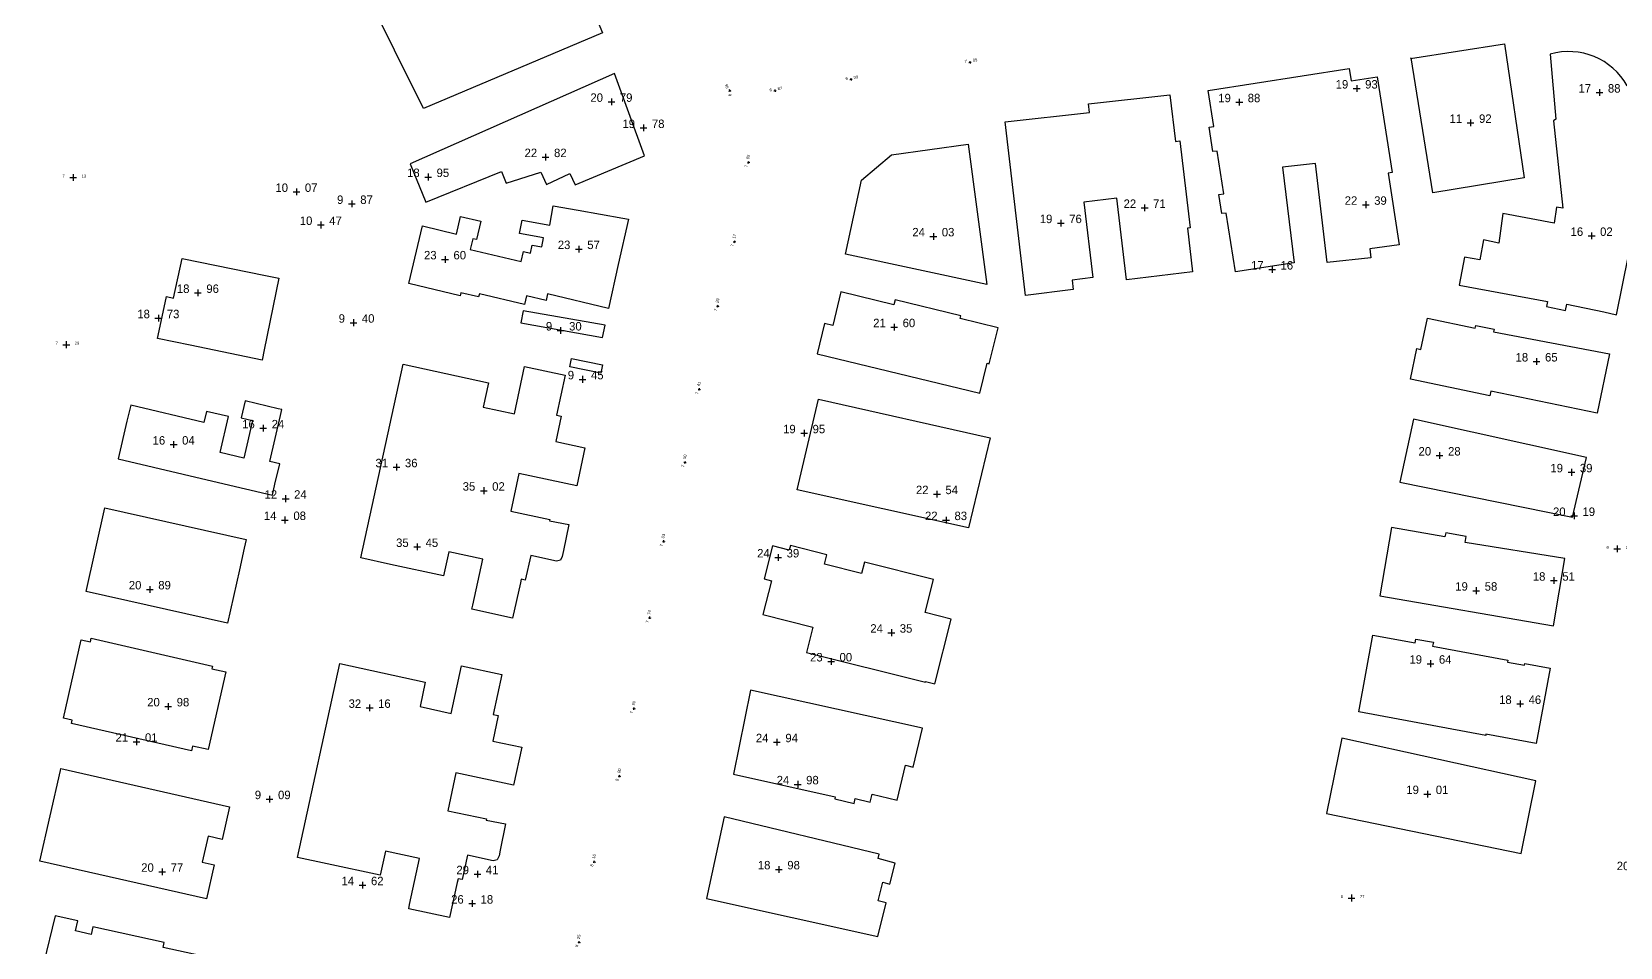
# Model space of a CAD drawing. Header units: inches. Extents: x 254505 to 255520, y 808954 to 809980.
# Drawn here: x 254515.6 to 254703.6, y 809719.3 to 809827.5 of the extents above; entities that cross this region are included whole.
import ezdxf
from ezdxf.enums import TextEntityAlignment as Align

# ---------------------------------------------------------------- set-up
doc = ezdxf.new("R2010")
doc.units = ezdxf.units.IN
doc.header["$MEASUREMENT"] = 0
for name, color, linetype in [('2201', 1, 'Continuous'), ('building levels', 6, 'Continuous'), ('orig buildings', 3, 'Continuous'), ('street levels', 5, 'Continuous')]:
    doc.layers.add(name, color=color, linetype=linetype)
doc.styles.add('hebtxt', font='hebtxt')

# ---------------------------------------------------------------- blocks, each defined once
blk = doc.blocks.new('1505')
for points in [[(-0.4, 0), (0.4, 0)], [(0, 0.4), (0, -0.4)]]:
    blk.add_lwpolyline(points)
at = {"style": 'hebtxt'}
blk.add_attdef('METER', text='', height=2, dxfattribs=at).set_placement((-1, 0), align=Align.RIGHT)
blk.add_attdef('CENTIMETER', (1, 0), '', height=2, dxfattribs=at)
blk = doc.blocks.new('1503')
for points in [[(-0.4, 0), (0.4, 0)], [(0, 0.4), (0, -0.4)]]:
    blk.add_lwpolyline(points)
at = {"style": 'hebtxt'}
blk.add_attdef('METER', text='', height=2, dxfattribs=at).set_placement((-1, 0), align=Align.RIGHT)
blk.add_attdef('CENTIMETER', (1, 0), '', height=2, dxfattribs=at)

msp = doc.modelspace()

# ---------------------------------------------------------------- linework, layer by layer
at = {"layer": '2201'}
for points in [[(254583.48, 809792.84, -4.07), (254573.78, 809794.52, -4.07), (254573.49, 809793.12, -4.07), (254583.16, 809791.37, -4.07), (254583.48, 809792.84, -4.07)], [(254582.94, 809787.16, -3.92), (254579.27, 809787.9, -3.92), (254579.47, 809788.88, -3.92), (254583.14, 809788.14, -3.92), (254582.94, 809787.16, -3.92)]]:
    msp.add_polyline3d(points, close=True, dxfattribs=at)
at = {"layer": 'orig buildings'}
for points in [[(254574.37, 809848.53), (254583.15, 809827.4), (254561.96, 809818.46), (254551.65, 809839.28)], [(254628.64, 809797.66), (254611.91, 809801.25), (254613.79, 809810.01), (254617.35, 809812.99), (254626.43, 809814.24)], [(254629.01, 809779.5), (254626.46, 809768.86), (254606.18, 809773.36), (254608.7, 809784.07)], [(254524.27, 809771.24), (254541.01, 809767.48), (254540.77, 809766.45), (254540.2, 809763.9), (254538.79, 809757.6), (254522.06, 809761.35)], [(254516.56, 809729.42), (254519.01, 809740.16), (254519.05, 809740.38), (254539.01, 809735.85), (254538.14, 809732), (254536.49, 809732.38), (254535.8, 809729.33), (254537.21, 809729.01), (254536.31, 809724.99)], [(254515.62, 809711.61), (254533.54, 809708.29), (254533.64, 809708.77), (254534.52, 809712.78), (254535.71, 809718.23), (254531.17, 809719.22), (254531.29, 809719.8), (254522.86, 809721.65), (254522.67, 809720.77), (254520.81, 809721.18), (254521.07, 809722.36), (254518.39, 809722.95)]]:
    msp.add_lwpolyline(points, close=True, dxfattribs=at)
for points, elevation in [([(254678.74, 809824.4), (254689.87, 809826.12), (254692.2, 809810.28), (254681.42, 809808.5), (254678.84, 809824.46)], 9.61), ([(254560.4, 809811.91), (254562.26, 809807.38), (254571.2, 809811.03), (254571.77, 809809.64), (254575.84, 809810.94), (254576.52, 809809.47), (254579.28, 809810.76), (254579.9, 809809.43), (254588.11, 809812.85), (254584.58, 809822.59)], 19.64), ([(254664.98, 809800.21), (254658.04, 809799.13), (254656.94, 809806.1), (254656.44, 809806.03), (254656.09, 809808.28), (254656.67, 809808.38), (254655.88, 809813.44), (254655.37, 809813.37), (254654.92, 809816.26), (254655.49, 809816.35), (254654.83, 809820.58), (254671.52, 809823.19), (254671.75, 809821.74), (254674.8, 809822.21), (254676.58, 809810.89), (254676.1, 809810.82), (254677.42, 809802.34), (254673.93, 809801.85), (254674.07, 809800.8), (254668.91, 809800.24), (254667.53, 809811.97), (254663.63, 809811.51), (254664.98, 809800.21)], 22.96), ([(254633.2, 809796.36), (254630.81, 809816.89), (254640.79, 809818.01), (254640.66, 809819.01), (254650.29, 809820.1), (254650.94, 809814.58), (254651.47, 809814.64), (254652.7, 809804.34), (254652.36, 809804.3), (254652.97, 809799.14), (254645.17, 809798.21), (254644.01, 809807.85), (254640.1, 809807.39), (254641.17, 809798.46), (254638.73, 809798.17), (254638.86, 809797.04), (254633.2, 809796.36)], 22.87), ([(254629.96, 809792.53), (254625.47, 809793.62), (254625.55, 809793.96), (254617.79, 809795.84), (254617.64, 809795.24), (254611.36, 809796.77), (254610.4, 809792.8), (254609.41, 809793.04), (254608.54, 809789.46), (254627.81, 809784.78), (254628.67, 809788.33), (254628.92, 809788.26), (254629.96, 809792.53)], 22.27), ([(254702.31, 809789.44), (254700.84, 809782.41), (254688.26, 809785.02), (254688.15, 809784.48), (254678.76, 809786.44), (254679.51, 809790.06), (254680, 809789.95), (254680.77, 809793.67), (254686.4, 809792.49), (254686.47, 809792.81), (254688.65, 809792.36), (254688.58, 809792.04), (254702.31, 809789.44)], 19.71), ([(254679.13, 809781.71), (254677.48, 809774.26), (254697.92, 809770.12), (254699.57, 809777.18)], 20.55), ([(254697.03, 809765.22), (254685.23, 809767.11), (254685.36, 809767.85), (254682.92, 809768.28), (254682.84, 809767.81), (254676.5, 809768.91), (254675.11, 809760.83), (254695.66, 809757.28), (254697.03, 809765.22)], 19.55), ([(254622.47, 809750.4), (254624.4, 809758.07), (254621.34, 809758.84), (254622.32, 809762.74), (254614.14, 809764.8), (254613.8, 809763.45), (254609.42, 809764.55), (254609.7, 809765.67), (254605.38, 809766.76), (254605.25, 809766.24), (254603.25, 809766.74), (254602.27, 809762.82), (254603.13, 809762.6), (254602.12, 809758.6), (254608.04, 809757.11), (254607.29, 809754.12), (254621.36, 809750.59), (254621.38, 809750.67), (254622.47, 809750.4)], 26.37), ([(254674.32, 809756.18), (254679.31, 809755.25), (254679.39, 809755.71), (254681.47, 809755.32), (254681.38, 809754.85), (254690.27, 809753.19), (254690.23, 809752.99), (254692.24, 809752.61), (254692.27, 809752.81), (254695.29, 809752.25), (254693.63, 809743.35), (254687.69, 809744.45), (254687.66, 809744.3), (254672.63, 809747.1), (254674.32, 809756.18)], 19.64), ([(254538.58, 809751.82), (254536.48, 809742.63), (254534.65, 809743.04), (254534.52, 809742.47), (254520.32, 809745.73), (254520.41, 809746.11), (254519.36, 809746.36), (254521.48, 809755.61), (254522.57, 809755.36), (254522.67, 809755.8), (254537.01, 809752.51), (254536.93, 809752.19), (254538.58, 809751.82)], 20.83), ([(254598.64, 809739.74), (254610.69, 809737.04), (254610.63, 809736.81), (254612.93, 809736.26), (254613.06, 809736.84), (254614.83, 809736.42), (254615.05, 809737.34), (254618.01, 809736.65), (254618.99, 809740.79), (254619.92, 809740.56), (254621.01, 809745.16), (254600.65, 809749.68)], 26.34), ([(254668.82, 809735.07), (254691.87, 809730.35), (254693.6, 809738.92), (254670.62, 809744)], 17.04), ([(254595.45, 809725), (254615.72, 809720.54), (254616.72, 809724.49), (254615.77, 809724.73), (254616.33, 809726.95), (254617.17, 809726.73), (254617.8, 809729.21), (254615.76, 809729.73), (254615.89, 809730.26), (254597.56, 809734.66)], 19.82)]:
    msp.add_lwpolyline(points, close=True, dxfattribs=dict(at, elevation=elevation))
at = {"layer": 'orig buildings', "elevation": 19.26}
msp.add_lwpolyline([(254704.41, 809821.15, 0.346241), (254695.28, 809824.9), (254695.28, 809824.9), (254695.95, 809817.21), (254695.67, 809817.02), (254696.8, 809806.68), (254696.04, 809806.79), (254695.76, 809804.9), (254689.67, 809806.04), (254689.2, 809802.55), (254687.41, 809802.93), (254686.95, 809800.58), (254685.16, 809800.88), (254684.51, 809797.58), (254694.96, 809795.62), (254694.85, 809795.05), (254697.09, 809794.59), (254697.24, 809795.31), (254701.64, 809794.42), (254703.13, 809794.07), (254705.25, 809804.58)], format="xyb", dxfattribs=at)
at = {"layer": 'orig buildings'}
for points in [[(254583.87, 809794.8, 23.56), (254576.65, 809796.53, 23.65), (254576.47, 809795.77, 23.64), (254574.18, 809796.31, 23.62), (254573.93, 809795.28, 23.56), (254568.58, 809796.56, 23.62), (254568.49, 809796.18, 23.62), (254566.4, 809796.68, 23.64), (254566.31, 809796.31, 23.63), (254560.24, 809797.77, 23.7), (254561.87, 809804.58, 23.61), (254565.87, 809803.62, 23.61), (254566.37, 809805.71, 23.53), (254568.77, 809805.14, 23.54), (254568.25, 809802.96, 23.63), (254567.8, 809803.06, 23.64), (254567.5, 809801.78, 23.5), (254573.53, 809800.37, 23.53), (254573.79, 809801.54, 23.58), (254574.64, 809801.36, 23.58), (254574.83, 809802.32, 23.58), (254575.97, 809802.1, 23.58), (254576.17, 809803.18, 23.56), (254573.35, 809803.7, 23.63), (254573.63, 809805.24, 23.63), (254576.92, 809804.66, 23.58), (254577.32, 809806.95, 23.44), (254580.26, 809806.44, 23.47), (254585.54, 809805.51, 23.56), (254586.21, 809805.36, 23.58), (254585.02, 809800, 23.57), (254583.87, 809794.8, 23.56)], [(254533.43, 809800.73, 19.02), (254543.27, 809798.73, 19.03), (254544.86, 809798.4, 19.03), (254543.12, 809789.92, 18.19), (254542.88, 809788.71, 18.07), (254534.37, 809790.46, 18.6), (254530.51, 809791.25, 18.83), (254530.71, 809792.16, 18.82), (254531.57, 809796.21, 18.76), (254532.41, 809796.03, 19.05), (254533.43, 809800.73, 19.02)], [(254577.71, 809764.91, 32.79), (254574.66, 809765.58, 33.59), (254574.02, 809762.68, 33.58), (254573.54, 809762.78, 33.58), (254573.44, 809762.34, 33.17), (254572.52, 809758.17, 29.39), (254567.71, 809759.23, 32.72), (254567.81, 809759.71, 32.78), (254568.99, 809765.16, 33.33), (254564.96, 809766.03, 33.29), (254564.34, 809763.18, 32.8), (254558.06, 809764.54, 32.78), (254554.56, 809765.3, 32.77), (254559.57, 809788.24, 32.62), (254569.68, 809786.03, 32.71), (254569.05, 809783.14, 32.53), (254572.73, 809782.34, 32.57), (254573.94, 809787.95, 32.71), (254578.72, 809786.92, 32.68), (254577.7, 809782.2, 33.36), (254578.28, 809782.07, 33.36), (254577.64, 809779.06, 33.13), (254581.07, 809778.34, 33.04), (254580.11, 809773.84, 33.14), (254573.27, 809775.29, 36.21), (254572.32, 809770.83, 36.16), (254576.91, 809769.85, 36.12), (254576.88, 809769.7, 36.11), (254579.15, 809769.25, 33.19), (254578.53, 809766.17, 33.03), (254578.4, 809765.49, 30.99), (254578.18, 809765.02, 32.08), (254577.71, 809764.91, 32.79)], [(254525.83, 809777.02, 16.06), (254537.7, 809774.22, 16.24), (254544.09, 809772.71, 16.33), (254544.4, 809774.03, 16.34), (254544.97, 809776.44, 16.36), (254543.78, 809776.72, 16.29), (254545.07, 809782.16, 16.27), (254545.23, 809782.85, 16.27), (254544.79, 809782.95, 16.26), (254540.88, 809783.87, 16.22), (254540.41, 809781.88, 16.22), (254541.75, 809781.56, 16.22), (254540.7, 809777.1, 16.26), (254537.9, 809777.76, 16.26), (254538.9, 809782.03, 16.22), (254536.31, 809782.64, 16.21), (254536, 809781.34, 16.24), (254527.33, 809783.38, 16.29), (254526.89, 809781.5, 16.22), (254525.83, 809777.02, 16.06)], [(254570.23, 809729.48, 32.79), (254567.18, 809730.16, 33.59), (254566.54, 809727.25, 33.58), (254566.06, 809727.36, 33.58), (254565.96, 809726.91, 33.17), (254565.04, 809722.75, 29.39), (254560.23, 809723.81, 32.72), (254560.33, 809724.29, 32.78), (254561.51, 809729.74, 33.33), (254557.48, 809730.61, 33.29), (254556.86, 809727.76, 32.8), (254550.58, 809729.12, 32.78), (254547.08, 809729.88, 32.77), (254552.09, 809752.81, 32.62), (254562.19, 809750.61, 32.71), (254561.57, 809747.71, 32.53), (254565.25, 809746.92, 32.57), (254566.46, 809752.53, 32.71), (254571.24, 809751.5, 32.68), (254570.22, 809746.77, 33.36), (254570.8, 809746.65, 33.36), (254570.16, 809743.64, 33.13), (254573.59, 809742.91, 33.04), (254572.63, 809738.41, 33.14), (254565.79, 809739.87, 36.21), (254564.84, 809735.4, 36.16), (254569.43, 809734.43, 36.12), (254569.4, 809734.28, 36.11), (254571.67, 809733.83, 33.19), (254571.05, 809730.75, 33.03), (254570.92, 809730.07, 30.99), (254570.7, 809729.59, 32.08), (254570.23, 809729.48, 32.79)]]:
    msp.add_polyline3d(points, close=True, dxfattribs=at)

# ---------------------------------------------------------------- block references
at = {"layer": 'building levels'}
ref = msp.add_blockref('1505', (254672.39, 809820.83, 19.93), dxfattribs=at)
ref.add_attrib('METER', '19', dxfattribs={"layer": '0', "height": 1, "style": 'hebtxt'}).set_placement((254671.39, 809820.83, 19.93), align=Align.RIGHT)
ref.add_attrib('CENTIMETER', '93', (254673.39, 809820.83, 19.93), dxfattribs={"layer": '0', "height": 1, "style": 'hebtxt'})
ref = msp.add_blockref('1505', (254584.21, 809819.26, 20.79), dxfattribs=at)
ref.add_attrib('METER', '20', dxfattribs={"layer": '0', "height": 1, "style": 'hebtxt'}).set_placement((254583.21, 809819.26, 20.79), align=Align.RIGHT)
ref.add_attrib('CENTIMETER', '79', (254585.21, 809819.26, 20.79), dxfattribs={"layer": '0', "height": 1, "style": 'hebtxt'})
ref = msp.add_blockref('1505', (254658.5, 809819.21, 19.88), dxfattribs=at)
ref.add_attrib('METER', '19', dxfattribs={"layer": '0', "height": 1, "style": 'hebtxt'}).set_placement((254657.5, 809819.21, 19.88), align=Align.RIGHT)
ref.add_attrib('CENTIMETER', '88', (254659.5, 809819.21, 19.88), dxfattribs={"layer": '0', "height": 1, "style": 'hebtxt'})
ref = msp.add_blockref('1505', (254701.12, 809820.35, 17.88), dxfattribs=at)
ref.add_attrib('METER', '17', dxfattribs={"layer": '0', "height": 1, "style": 'hebtxt'}).set_placement((254700.12, 809820.35, 17.88), align=Align.RIGHT)
ref.add_attrib('CENTIMETER', '88', (254702.12, 809820.35, 17.88), dxfattribs={"layer": '0', "height": 1, "style": 'hebtxt'})
ref = msp.add_blockref('1505', (254588, 809816.17, 19.78), dxfattribs=at)
ref.add_attrib('METER', '19', dxfattribs={"layer": '0', "height": 1, "style": 'hebtxt'}).set_placement((254587, 809816.16, 19.78), align=Align.RIGHT)
ref.add_attrib('CENTIMETER', '78', (254589, 809816.16, 19.78), dxfattribs={"layer": '0', "height": 1, "style": 'hebtxt'})
ref = msp.add_blockref('1505', (254685.87, 809816.77, 11.92), dxfattribs=at)
ref.add_attrib('METER', '11', dxfattribs={"layer": '0', "height": 1, "style": 'hebtxt'}).set_placement((254684.87, 809816.77, 11.92), align=Align.RIGHT)
ref.add_attrib('CENTIMETER', '92', (254686.87, 809816.77, 11.92), dxfattribs={"layer": '0', "height": 1, "style": 'hebtxt'})
ref = msp.add_blockref('1505', (254576.42, 809812.72, 22.82), dxfattribs=at)
ref.add_attrib('METER', '22', dxfattribs={"layer": '0', "height": 1, "style": 'hebtxt'}).set_placement((254575.42, 809812.72, 22.82), align=Align.RIGHT)
ref.add_attrib('CENTIMETER', '82', (254577.42, 809812.72, 22.82), dxfattribs={"layer": '0', "height": 1, "style": 'hebtxt'})
ref = msp.add_blockref('1505', (254562.52, 809810.36, 18.95), dxfattribs=at)
ref.add_attrib('METER', '18', dxfattribs={"layer": '0', "height": 1, "style": 'hebtxt'}).set_placement((254561.52, 809810.36, 18.95), align=Align.RIGHT)
ref.add_attrib('CENTIMETER', '95', (254563.52, 809810.36, 18.95), dxfattribs={"layer": '0', "height": 1, "style": 'hebtxt'})
ref = msp.add_blockref('1505', (254546.94, 809808.6, 10.07), dxfattribs=at)
ref.add_attrib('METER', '10', dxfattribs={"layer": '0', "height": 1, "style": 'hebtxt'}).set_placement((254545.94, 809808.6, 10.07), align=Align.RIGHT)
ref.add_attrib('CENTIMETER', '07', (254547.94, 809808.6, 10.07), dxfattribs={"layer": '0', "height": 1, "style": 'hebtxt'})
ref = msp.add_blockref('1505', (254553.49, 809807.18, 9.87), dxfattribs=at)
ref.add_attrib('METER', '9', dxfattribs={"layer": '0', "height": 1, "style": 'hebtxt'}).set_placement((254552.49, 809807.18, 9.87), align=Align.RIGHT)
ref.add_attrib('CENTIMETER', '87', (254554.49, 809807.18, 9.87), dxfattribs={"layer": '0', "height": 1, "style": 'hebtxt'})
ref = msp.add_blockref('1505', (254647.3, 809806.71, 22.71), dxfattribs=at)
ref.add_attrib('METER', '22', dxfattribs={"layer": '0', "height": 1, "style": 'hebtxt'}).set_placement((254646.3, 809806.71, 22.71), align=Align.RIGHT)
ref.add_attrib('CENTIMETER', '71', (254648.3, 809806.71, 22.71), dxfattribs={"layer": '0', "height": 1, "style": 'hebtxt'})
ref = msp.add_blockref('1505', (254673.46, 809807.09, 22.39), dxfattribs=at)
ref.add_attrib('METER', '22', dxfattribs={"layer": '0', "height": 1, "style": 'hebtxt'}).set_placement((254672.46, 809807.08, 22.39), align=Align.RIGHT)
ref.add_attrib('CENTIMETER', '39', (254674.46, 809807.08, 22.39), dxfattribs={"layer": '0', "height": 1, "style": 'hebtxt'})
ref = msp.add_blockref('1505', (254549.82, 809804.69, 10.47), dxfattribs=at)
ref.add_attrib('METER', '10', dxfattribs={"layer": '0', "height": 1, "style": 'hebtxt'}).set_placement((254548.82, 809804.69, 10.47), align=Align.RIGHT)
ref.add_attrib('CENTIMETER', '47', (254550.82, 809804.69, 10.47), dxfattribs={"layer": '0', "height": 1, "style": 'hebtxt'})
ref = msp.add_blockref('1505', (254637.38, 809804.91, 19.76), dxfattribs=at)
ref.add_attrib('METER', '19', dxfattribs={"layer": '0', "height": 1, "style": 'hebtxt'}).set_placement((254636.38, 809804.91, 19.76), align=Align.RIGHT)
ref.add_attrib('CENTIMETER', '76', (254638.38, 809804.91, 19.76), dxfattribs={"layer": '0', "height": 1, "style": 'hebtxt'})
ref = msp.add_blockref('1505', (254622.3, 809803.34, 24.03), dxfattribs=at)
ref.add_attrib('METER', '24', dxfattribs={"layer": '0', "height": 1, "style": 'hebtxt'}).set_placement((254621.3, 809803.34, 24.03), align=Align.RIGHT)
ref.add_attrib('CENTIMETER', '03', (254623.3, 809803.34, 24.03), dxfattribs={"layer": '0', "height": 1, "style": 'hebtxt'})
ref = msp.add_blockref('1505', (254700.19, 809803.4, 16.02), dxfattribs=at)
ref.add_attrib('METER', '16', dxfattribs={"layer": '0', "height": 1, "style": 'hebtxt'}).set_placement((254699.19, 809803.4, 16.02), align=Align.RIGHT)
ref.add_attrib('CENTIMETER', '02', (254701.19, 809803.4, 16.02), dxfattribs={"layer": '0', "height": 1, "style": 'hebtxt'})
ref = msp.add_blockref('1505', (254564.52, 809800.62, 23.6), dxfattribs=at)
ref.add_attrib('METER', '23', dxfattribs={"layer": '0', "height": 1, "style": 'hebtxt'}).set_placement((254563.52, 809800.62, 23.6), align=Align.RIGHT)
ref.add_attrib('CENTIMETER', '60', (254565.52, 809800.62, 23.6), dxfattribs={"layer": '0', "height": 1, "style": 'hebtxt'})
ref = msp.add_blockref('1505', (254580.35, 809801.84, 23.57), dxfattribs=at)
ref.add_attrib('METER', '23', dxfattribs={"layer": '0', "height": 1, "style": 'hebtxt'}).set_placement((254579.35, 809801.84, 23.57), align=Align.RIGHT)
ref.add_attrib('CENTIMETER', '57', (254581.35, 809801.84, 23.57), dxfattribs={"layer": '0', "height": 1, "style": 'hebtxt'})
ref = msp.add_blockref('1505', (254662.38, 809799.42, 17.16), dxfattribs=at)
ref.add_attrib('METER', '17', dxfattribs={"layer": '0', "height": 1, "style": 'hebtxt'}).set_placement((254661.38, 809799.42, 17.16), align=Align.RIGHT)
ref.add_attrib('CENTIMETER', '16', (254663.38, 809799.42, 17.16), dxfattribs={"layer": '0', "height": 1, "style": 'hebtxt'})
ref = msp.add_blockref('1505', (254535.28, 809796.65, 18.96), dxfattribs=at)
ref.add_attrib('METER', '18', dxfattribs={"layer": '0', "height": 1, "style": 'hebtxt'}).set_placement((254534.28, 809796.65, 18.96), align=Align.RIGHT)
ref.add_attrib('CENTIMETER', '96', (254536.28, 809796.65, 18.96), dxfattribs={"layer": '0', "height": 1, "style": 'hebtxt'})
ref = msp.add_blockref('1505', (254530.6, 809793.66, 18.73), dxfattribs=at)
ref.add_attrib('METER', '18', dxfattribs={"layer": '0', "height": 1, "style": 'hebtxt'}).set_placement((254529.6, 809793.66, 18.73), align=Align.RIGHT)
ref.add_attrib('CENTIMETER', '73', (254531.6, 809793.66, 18.73), dxfattribs={"layer": '0', "height": 1, "style": 'hebtxt'})
ref = msp.add_blockref('1505', (254553.68, 809793.13, 9.4), dxfattribs=at)
ref.add_attrib('METER', '9', dxfattribs={"layer": '0', "height": 1, "style": 'hebtxt'}).set_placement((254552.68, 809793.13, 9.4), align=Align.RIGHT)
ref.add_attrib('CENTIMETER', '40', (254554.68, 809793.13, 9.4), dxfattribs={"layer": '0', "height": 1, "style": 'hebtxt'})
ref = msp.add_blockref('1505', (254617.67, 809792.6, 21.6), dxfattribs=at)
ref.add_attrib('METER', '21', dxfattribs={"layer": '0', "height": 1, "style": 'hebtxt'}).set_placement((254616.67, 809792.6, 21.6), align=Align.RIGHT)
ref.add_attrib('CENTIMETER', '60', (254618.67, 809792.6, 21.6), dxfattribs={"layer": '0', "height": 1, "style": 'hebtxt'})
ref = msp.add_blockref('1505', (254578.2, 809792.21, 9.3), dxfattribs=at)
ref.add_attrib('METER', '9', dxfattribs={"layer": '0', "height": 1, "style": 'hebtxt'}).set_placement((254577.2, 809792.21, 9.3), align=Align.RIGHT)
ref.add_attrib('CENTIMETER', '30', (254579.2, 809792.21, 9.3), dxfattribs={"layer": '0', "height": 1, "style": 'hebtxt'})
ref = msp.add_blockref('1505', (254693.68, 809788.54, 18.65), dxfattribs=at)
ref.add_attrib('METER', '18', dxfattribs={"layer": '0', "height": 1, "style": 'hebtxt'}).set_placement((254692.68, 809788.54, 18.65), align=Align.RIGHT)
ref.add_attrib('CENTIMETER', '65', (254694.68, 809788.54, 18.65), dxfattribs={"layer": '0', "height": 1, "style": 'hebtxt'})
ref = msp.add_blockref('1505', (254580.79, 809786.43, 9.45), dxfattribs=at)
ref.add_attrib('METER', '9', dxfattribs={"layer": '0', "height": 1, "style": 'hebtxt'}).set_placement((254579.79, 809786.43, 9.45), align=Align.RIGHT)
ref.add_attrib('CENTIMETER', '45', (254581.79, 809786.43, 9.45), dxfattribs={"layer": '0', "height": 1, "style": 'hebtxt'})
ref = msp.add_blockref('1505', (254543.01, 809780.64, 16.24), dxfattribs=at)
ref.add_attrib('METER', '16', dxfattribs={"layer": '0', "height": 1, "style": 'hebtxt'}).set_placement((254542.01, 809780.63, 16.24), align=Align.RIGHT)
ref.add_attrib('CENTIMETER', '24', (254544.01, 809780.63, 16.24), dxfattribs={"layer": '0', "height": 1, "style": 'hebtxt'})
ref = msp.add_blockref('1505', (254607.01, 809780.05, 19.95), dxfattribs=at)
ref.add_attrib('METER', '19', dxfattribs={"layer": '0', "height": 1, "style": 'hebtxt'}).set_placement((254606.01, 809780.05, 19.95), align=Align.RIGHT)
ref.add_attrib('CENTIMETER', '95', (254608.01, 809780.05, 19.95), dxfattribs={"layer": '0', "height": 1, "style": 'hebtxt'})
ref = msp.add_blockref('1505', (254532.41, 809778.71, 16.04), dxfattribs=at)
ref.add_attrib('METER', '16', dxfattribs={"layer": '0', "height": 1, "style": 'hebtxt'}).set_placement((254531.41, 809778.71, 16.04), align=Align.RIGHT)
ref.add_attrib('CENTIMETER', '04', (254533.41, 809778.71, 16.04), dxfattribs={"layer": '0', "height": 1, "style": 'hebtxt'})
ref = msp.add_blockref('1505', (254682.2, 809777.42, 20.28), dxfattribs=at)
ref.add_attrib('METER', '20', dxfattribs={"layer": '0', "height": 1, "style": 'hebtxt'}).set_placement((254681.2, 809777.42, 20.28), align=Align.RIGHT)
ref.add_attrib('CENTIMETER', '28', (254683.2, 809777.42, 20.28), dxfattribs={"layer": '0', "height": 1, "style": 'hebtxt'})
ref = msp.add_blockref('1505', (254558.78, 809776.03, 31.36), dxfattribs=at)
ref.add_attrib('METER', '31', dxfattribs={"layer": '0', "height": 1, "style": 'hebtxt'}).set_placement((254557.78, 809776.03, 31.36), align=Align.RIGHT)
ref.add_attrib('CENTIMETER', '36', (254559.78, 809776.03, 31.36), dxfattribs={"layer": '0', "height": 1, "style": 'hebtxt'})
ref = msp.add_blockref('1505', (254697.8, 809775.43, 19.39), dxfattribs=at)
ref.add_attrib('METER', '19', dxfattribs={"layer": '0', "height": 1, "style": 'hebtxt'}).set_placement((254696.8, 809775.43, 19.39), align=Align.RIGHT)
ref.add_attrib('CENTIMETER', '39', (254698.8, 809775.43, 19.39), dxfattribs={"layer": '0', "height": 1, "style": 'hebtxt'})
ref = msp.add_blockref('1505', (254545.66, 809772.31, 12.24), dxfattribs=at)
ref.add_attrib('METER', '12', dxfattribs={"layer": '0', "height": 1, "style": 'hebtxt'}).set_placement((254544.66, 809772.31, 12.24), align=Align.RIGHT)
ref.add_attrib('CENTIMETER', '24', (254546.66, 809772.31, 12.24), dxfattribs={"layer": '0', "height": 1, "style": 'hebtxt'})
ref = msp.add_blockref('1505', (254569.1, 809773.26, 35.02), dxfattribs=at)
ref.add_attrib('METER', '35', dxfattribs={"layer": '0', "height": 1, "style": 'hebtxt'}).set_placement((254568.1, 809773.26, 35.02), align=Align.RIGHT)
ref.add_attrib('CENTIMETER', '02', (254570.1, 809773.26, 35.02), dxfattribs={"layer": '0', "height": 1, "style": 'hebtxt'})
ref = msp.add_blockref('1505', (254622.73, 809772.85, 22.54), dxfattribs=at)
ref.add_attrib('METER', '22', dxfattribs={"layer": '0', "height": 1, "style": 'hebtxt'}).set_placement((254621.73, 809772.85, 22.54), align=Align.RIGHT)
ref.add_attrib('CENTIMETER', '54', (254623.73, 809772.85, 22.54), dxfattribs={"layer": '0', "height": 1, "style": 'hebtxt'})
ref = msp.add_blockref('1505', (254698.11, 809770.27, 20.19), dxfattribs=at)
ref.add_attrib('METER', '20', dxfattribs={"layer": '0', "height": 1, "style": 'hebtxt'}).set_placement((254697.11, 809770.27, 20.19), align=Align.RIGHT)
ref.add_attrib('CENTIMETER', '19', (254699.11, 809770.27, 20.19), dxfattribs={"layer": '0', "height": 1, "style": 'hebtxt'})
ref = msp.add_blockref('1505', (254545.58, 809769.79, 14.08), dxfattribs=at)
ref.add_attrib('METER', '14', dxfattribs={"layer": '0', "height": 1, "style": 'hebtxt'}).set_placement((254544.58, 809769.79, 14.08), align=Align.RIGHT)
ref.add_attrib('CENTIMETER', '08', (254546.58, 809769.79, 14.08), dxfattribs={"layer": '0', "height": 1, "style": 'hebtxt'})
ref = msp.add_blockref('1505', (254623.8, 809769.78, 22.83), dxfattribs=at)
ref.add_attrib('METER', '22', dxfattribs={"layer": '0', "height": 1, "style": 'hebtxt'}).set_placement((254622.8, 809769.78, 22.83), align=Align.RIGHT)
ref.add_attrib('CENTIMETER', '83', (254624.8, 809769.78, 22.83), dxfattribs={"layer": '0', "height": 1, "style": 'hebtxt'})
ref = msp.add_blockref('1505', (254561.22, 809766.61, 35.45), dxfattribs=at)
ref.add_attrib('METER', '35', dxfattribs={"layer": '0', "height": 1, "style": 'hebtxt'}).set_placement((254560.22, 809766.6, 35.45), align=Align.RIGHT)
ref.add_attrib('CENTIMETER', '45', (254562.22, 809766.6, 35.45), dxfattribs={"layer": '0', "height": 1, "style": 'hebtxt'})
ref = msp.add_blockref('1505', (254603.94, 809765.36, 24.39), dxfattribs=at)
ref.add_attrib('METER', '24', dxfattribs={"layer": '0', "height": 1, "style": 'hebtxt'}).set_placement((254602.94, 809765.36, 24.39), align=Align.RIGHT)
ref.add_attrib('CENTIMETER', '39', (254604.94, 809765.36, 24.39), dxfattribs={"layer": '0', "height": 1, "style": 'hebtxt'})
ref = msp.add_blockref('1505', (254695.72, 809762.62, 18.51), dxfattribs=at)
ref.add_attrib('METER', '18', dxfattribs={"layer": '0', "height": 1, "style": 'hebtxt'}).set_placement((254694.72, 809762.61, 18.51), align=Align.RIGHT)
ref.add_attrib('CENTIMETER', '51', (254696.72, 809762.61, 18.51), dxfattribs={"layer": '0', "height": 1, "style": 'hebtxt'})
ref = msp.add_blockref('1505', (254529.59, 809761.58, 20.89), dxfattribs=at)
ref.add_attrib('METER', '20', dxfattribs={"layer": '0', "height": 1, "style": 'hebtxt'}).set_placement((254528.59, 809761.58, 20.89), align=Align.RIGHT)
ref.add_attrib('CENTIMETER', '89', (254530.59, 809761.58, 20.89), dxfattribs={"layer": '0', "height": 1, "style": 'hebtxt'})
ref = msp.add_blockref('1505', (254686.54, 809761.43, 19.58), dxfattribs=at)
ref.add_attrib('METER', '19', dxfattribs={"layer": '0', "height": 1, "style": 'hebtxt'}).set_placement((254685.54, 809761.43, 19.58), align=Align.RIGHT)
ref.add_attrib('CENTIMETER', '58', (254687.54, 809761.43, 19.58), dxfattribs={"layer": '0', "height": 1, "style": 'hebtxt'})
ref = msp.add_blockref('1505', (254617.33, 809756.46, 24.35), dxfattribs=at)
ref.add_attrib('METER', '24', dxfattribs={"layer": '0', "height": 1, "style": 'hebtxt'}).set_placement((254616.33, 809756.46, 24.35), align=Align.RIGHT)
ref.add_attrib('CENTIMETER', '35', (254618.33, 809756.46, 24.35), dxfattribs={"layer": '0', "height": 1, "style": 'hebtxt'})
ref = msp.add_blockref('1505', (254610.2, 809753.06, 23), dxfattribs=at)
ref.add_attrib('METER', '23', dxfattribs={"layer": '0', "height": 1, "style": 'hebtxt'}).set_placement((254609.2, 809753.06, 23), align=Align.RIGHT)
ref.add_attrib('CENTIMETER', '00', (254611.2, 809753.06, 23), dxfattribs={"layer": '0', "height": 1, "style": 'hebtxt'})
ref = msp.add_blockref('1505', (254681.12, 809752.79, 19.64), dxfattribs=at)
ref.add_attrib('METER', '19', dxfattribs={"layer": '0', "height": 1, "style": 'hebtxt'}).set_placement((254680.12, 809752.79, 19.64), align=Align.RIGHT)
ref.add_attrib('CENTIMETER', '64', (254682.12, 809752.79, 19.64), dxfattribs={"layer": '0', "height": 1, "style": 'hebtxt'})
ref = msp.add_blockref('1505', (254531.77, 809747.74, 20.98), dxfattribs=at)
ref.add_attrib('METER', '20', dxfattribs={"layer": '0', "height": 1, "style": 'hebtxt'}).set_placement((254530.77, 809747.74, 20.98), align=Align.RIGHT)
ref.add_attrib('CENTIMETER', '98', (254532.77, 809747.74, 20.98), dxfattribs={"layer": '0', "height": 1, "style": 'hebtxt'})
ref = msp.add_blockref('1505', (254555.6, 809747.57, 32.16), dxfattribs=at)
ref.add_attrib('METER', '32', dxfattribs={"layer": '0', "height": 1, "style": 'hebtxt'}).set_placement((254554.6, 809747.57, 32.16), align=Align.RIGHT)
ref.add_attrib('CENTIMETER', '16', (254556.6, 809747.57, 32.16), dxfattribs={"layer": '0', "height": 1, "style": 'hebtxt'})
ref = msp.add_blockref('1505', (254691.73, 809748.04, 18.46), dxfattribs=at)
ref.add_attrib('METER', '18', dxfattribs={"layer": '0', "height": 1, "style": 'hebtxt'}).set_placement((254690.73, 809748.03, 18.46), align=Align.RIGHT)
ref.add_attrib('CENTIMETER', '46', (254692.73, 809748.03, 18.46), dxfattribs={"layer": '0', "height": 1, "style": 'hebtxt'})
ref = msp.add_blockref('1505', (254528.02, 809743.56, 21.01), dxfattribs=at)
ref.add_attrib('METER', '21', dxfattribs={"layer": '0', "height": 1, "style": 'hebtxt'}).set_placement((254527.02, 809743.56, 21.01), align=Align.RIGHT)
ref.add_attrib('CENTIMETER', '01', (254529.02, 809743.56, 21.01), dxfattribs={"layer": '0', "height": 1, "style": 'hebtxt'})
ref = msp.add_blockref('1505', (254603.79, 809743.5, 24.94), dxfattribs=at)
ref.add_attrib('METER', '24', dxfattribs={"layer": '0', "height": 1, "style": 'hebtxt'}).set_placement((254602.79, 809743.5, 24.94), align=Align.RIGHT)
ref.add_attrib('CENTIMETER', '94', (254604.79, 809743.5, 24.94), dxfattribs={"layer": '0', "height": 1, "style": 'hebtxt'})
ref = msp.add_blockref('1505', (254606.25, 809738.52, 24.98), dxfattribs=at)
ref.add_attrib('METER', '24', dxfattribs={"layer": '0', "height": 1, "style": 'hebtxt'}).set_placement((254605.25, 809738.52, 24.98), align=Align.RIGHT)
ref.add_attrib('CENTIMETER', '98', (254607.25, 809738.52, 24.98), dxfattribs={"layer": '0', "height": 1, "style": 'hebtxt'})
ref = msp.add_blockref('1505', (254543.76, 809736.77, 9.09), dxfattribs=at)
ref.add_attrib('METER', '9', dxfattribs={"layer": '0', "height": 1, "style": 'hebtxt'}).set_placement((254542.76, 809736.77, 9.09), align=Align.RIGHT)
ref.add_attrib('CENTIMETER', '09', (254544.76, 809736.77, 9.09), dxfattribs={"layer": '0', "height": 1, "style": 'hebtxt'})
ref = msp.add_blockref('1505', (254680.75, 809737.37, 19.01), dxfattribs=at)
ref.add_attrib('METER', '19', dxfattribs={"layer": '0', "height": 1, "style": 'hebtxt'}).set_placement((254679.75, 809737.37, 19.01), align=Align.RIGHT)
ref.add_attrib('CENTIMETER', '01', (254681.75, 809737.37, 19.01), dxfattribs={"layer": '0', "height": 1, "style": 'hebtxt'})
ref = msp.add_blockref('1505', (254531.06, 809728.18, 20.77), dxfattribs=at)
ref.add_attrib('METER', '20', dxfattribs={"layer": '0', "height": 1, "style": 'hebtxt'}).set_placement((254530.06, 809728.18, 20.77), align=Align.RIGHT)
ref.add_attrib('CENTIMETER', '77', (254532.06, 809728.18, 20.77), dxfattribs={"layer": '0', "height": 1, "style": 'hebtxt'})
ref = msp.add_blockref('1505', (254568.35, 809727.89, 29.41), dxfattribs=at)
ref.add_attrib('METER', '29', dxfattribs={"layer": '0', "height": 1, "style": 'hebtxt'}).set_placement((254567.35, 809727.89, 29.41), align=Align.RIGHT)
ref.add_attrib('CENTIMETER', '41', (254569.35, 809727.89, 29.41), dxfattribs={"layer": '0', "height": 1, "style": 'hebtxt'})
ref = msp.add_blockref('1505', (254604.02, 809728.46, 18.98), dxfattribs=at)
ref.add_attrib('METER', '18', dxfattribs={"layer": '0', "height": 1, "style": 'hebtxt'}).set_placement((254603.02, 809728.46, 18.98), align=Align.RIGHT)
ref.add_attrib('CENTIMETER', '98', (254605.02, 809728.46, 18.98), dxfattribs={"layer": '0', "height": 1, "style": 'hebtxt'})
ref = msp.add_blockref('1505', (254705.65, 809728.37, 20.46), dxfattribs=at)
ref.add_attrib('METER', '20', dxfattribs={"layer": '0', "height": 1, "style": 'hebtxt'}).set_placement((254704.65, 809728.37, 20.46), align=Align.RIGHT)
ref.add_attrib('CENTIMETER', '46', (254706.65, 809728.37, 20.46), dxfattribs={"layer": '0', "height": 1, "style": 'hebtxt'})
ref = msp.add_blockref('1505', (254554.76, 809726.6, 14.62), dxfattribs=at)
ref.add_attrib('METER', '14', dxfattribs={"layer": '0', "height": 1, "style": 'hebtxt'}).set_placement((254553.76, 809726.59, 14.62), align=Align.RIGHT)
ref.add_attrib('CENTIMETER', '62', (254555.76, 809726.59, 14.62), dxfattribs={"layer": '0', "height": 1, "style": 'hebtxt'})
ref = msp.add_blockref('1505', (254567.73, 809724.42, 26.18), dxfattribs=at)
ref.add_attrib('METER', '26', dxfattribs={"layer": '0', "height": 1, "style": 'hebtxt'}).set_placement((254566.73, 809724.41, 26.18), align=Align.RIGHT)
ref.add_attrib('CENTIMETER', '18', (254568.73, 809724.41, 26.18), dxfattribs={"layer": '0', "height": 1, "style": 'hebtxt'})
at = {"layer": 'street levels'}
ref = msp.add_blockref('1503', (254626.65, 809823.94, 7.06), dxfattribs=dict(at, xscale=0.35, yscale=0.35, zscale=0.35, rotation=8.140166605082102))
ref.add_attrib('METER', '7', dxfattribs={"layer": '0', "height": 0.35, "rotation": 8.1402, "style": 'hebtxt'}).set_placement((254626.3, 809823.89, 7.06), align=Align.RIGHT)
ref.add_attrib('CENTIMETER', '05', (254626.99, 809823.99, 7.06), dxfattribs={"layer": '0', "height": 0.35, "rotation": 8.1402, "style": 'hebtxt'})
ref = msp.add_blockref('1503', (254612.55, 809821.91, 6.99), dxfattribs=dict(at, xscale=0.35, yscale=0.35, zscale=0.35, rotation=8.140166605082102))
ref.add_attrib('METER', '6', dxfattribs={"layer": '0', "height": 0.35, "rotation": 8.1402, "style": 'hebtxt'}).set_placement((254612.2, 809821.86, 6.99), align=Align.RIGHT)
ref.add_attrib('CENTIMETER', '99', (254612.89, 809821.96, 6.99), dxfattribs={"layer": '0', "height": 0.35, "rotation": 8.1402, "style": 'hebtxt'})
ref = msp.add_blockref('1503', (254598.24, 809820.57, 6.97), dxfattribs=dict(at, xscale=0.35, yscale=0.35, zscale=0.35, rotation=109.3054378000574))
ref.add_attrib('METER', '6', dxfattribs={"layer": '0', "height": 0.35, "rotation": 109.3054, "style": 'hebtxt'}).set_placement((254598.35, 809820.24, 6.97), align=Align.RIGHT)
ref.add_attrib('CENTIMETER', '96', (254598.12, 809820.9, 6.97), dxfattribs={"layer": '0', "height": 0.35, "rotation": 109.3054, "style": 'hebtxt'})
ref = msp.add_blockref('1503', (254603.55, 809820.58, 6.88), dxfattribs=dict(at, xscale=0.35, yscale=0.35, zscale=0.35, rotation=8.140166605082102))
ref.add_attrib('METER', '6', dxfattribs={"layer": '0', "height": 0.35, "rotation": 8.1402, "style": 'hebtxt'}).set_placement((254603.21, 809820.53, 6.88), align=Align.RIGHT)
ref.add_attrib('CENTIMETER', '87', (254603.9, 809820.63, 6.88), dxfattribs={"layer": '0', "height": 0.35, "rotation": 8.1402, "style": 'hebtxt'})
ref = msp.add_blockref('1503', (254600.43, 809812.1, 7.06), dxfattribs=dict(at, xscale=0.35, yscale=0.35, zscale=0.35, rotation=78.00310069203033))
ref.add_attrib('METER', '7', dxfattribs={"layer": '0', "height": 0.35, "rotation": 78.0031, "style": 'hebtxt'}).set_placement((254600.35, 809811.75, 7.06), align=Align.RIGHT)
ref.add_attrib('CENTIMETER', '05', (254600.5, 809812.44, 7.06), dxfattribs={"layer": '0', "height": 0.35, "rotation": 78.0031, "style": 'hebtxt'})
ref = msp.add_blockref('1503', (254520.52, 809810.3, 7.13), dxfattribs=at)
ref.add_attrib('METER', '7', dxfattribs={"layer": '0', "height": 0.35, "style": 'hebtxt'}).set_placement((254519.52, 809810.3, 7.13), align=Align.RIGHT)
ref.add_attrib('CENTIMETER', '13', (254521.52, 809810.3, 7.13), dxfattribs={"layer": '0', "height": 0.35, "style": 'hebtxt'})
ref = msp.add_blockref('1503', (254598.78, 809802.72, 7.18), dxfattribs=dict(at, xscale=0.35, yscale=0.35, zscale=0.35, rotation=78.00310069203033))
ref.add_attrib('METER', '7', dxfattribs={"layer": '0', "height": 0.35, "rotation": 78.0031, "style": 'hebtxt'}).set_placement((254598.71, 809802.37, 7.18), align=Align.RIGHT)
ref.add_attrib('CENTIMETER', '17', (254598.86, 809803.06, 7.18), dxfattribs={"layer": '0', "height": 0.35, "rotation": 78.0031, "style": 'hebtxt'})
ref = msp.add_blockref('1503', (254596.79, 809795.09, 7.3), dxfattribs=dict(at, xscale=0.35, yscale=0.35, zscale=0.35, rotation=77.45788901727848))
ref.add_attrib('METER', '7', dxfattribs={"layer": '0', "height": 0.35, "rotation": 77.4579, "style": 'hebtxt'}).set_placement((254596.72, 809794.75, 7.3), align=Align.RIGHT)
ref.add_attrib('CENTIMETER', '29', (254596.87, 809795.44, 7.3), dxfattribs={"layer": '0', "height": 0.35, "rotation": 77.4579, "style": 'hebtxt'})
ref = msp.add_blockref('1503', (254519.71, 809790.53, 7.29), dxfattribs=at)
ref.add_attrib('METER', '7', dxfattribs={"layer": '0', "height": 0.35, "style": 'hebtxt'}).set_placement((254518.71, 809790.53, 7.29), align=Align.RIGHT)
ref.add_attrib('CENTIMETER', '29', (254520.71, 809790.53, 7.29), dxfattribs={"layer": '0', "height": 0.35, "style": 'hebtxt'})
ref = msp.add_blockref('1503', (254594.61, 809785.24, 7.42), dxfattribs=dict(at, xscale=0.35, yscale=0.35, zscale=0.35, rotation=77.45788901727848))
ref.add_attrib('METER', '7', dxfattribs={"layer": '0', "height": 0.35, "rotation": 77.4579, "style": 'hebtxt'}).set_placement((254594.54, 809784.9, 7.42), align=Align.RIGHT)
ref.add_attrib('CENTIMETER', '41', (254594.69, 809785.59, 7.42), dxfattribs={"layer": '0', "height": 0.35, "rotation": 77.4579, "style": 'hebtxt'})
ref = msp.add_blockref('1503', (254592.93, 809776.62, 7.51), dxfattribs=dict(at, xscale=0.35, yscale=0.35, zscale=0.35, rotation=77.81098991702626))
ref.add_attrib('METER', '7', dxfattribs={"layer": '0', "height": 0.35, "rotation": 77.811, "style": 'hebtxt'}).set_placement((254592.86, 809776.28, 7.51), align=Align.RIGHT)
ref.add_attrib('CENTIMETER', '50', (254593.01, 809776.97, 7.51), dxfattribs={"layer": '0', "height": 0.35, "rotation": 77.811, "style": 'hebtxt'})
ref = msp.add_blockref('1503', (254590.39, 809767.25, 7.64), dxfattribs=dict(at, xscale=0.35, yscale=0.35, zscale=0.35, rotation=79.4207978746928))
ref.add_attrib('METER', '7', dxfattribs={"layer": '0', "height": 0.35, "rotation": 79.4208, "style": 'hebtxt'}).set_placement((254590.32, 809766.9, 7.64), align=Align.RIGHT)
ref.add_attrib('CENTIMETER', '63', (254590.45, 809767.59, 7.64), dxfattribs={"layer": '0', "height": 0.35, "rotation": 79.4208, "style": 'hebtxt'})
ref = msp.add_blockref('1503', (254703.22, 809766.37, 6.27), dxfattribs=at)
ref.add_attrib('METER', '6', dxfattribs={"layer": '0', "height": 0.35, "style": 'hebtxt'}).set_placement((254702.22, 809766.37, 6.27), align=Align.RIGHT)
ref.add_attrib('CENTIMETER', '27', (254704.22, 809766.37, 6.27), dxfattribs={"layer": '0', "height": 0.35, "style": 'hebtxt'})
ref = msp.add_blockref('1503', (254588.73, 809758.22, 7.74), dxfattribs=dict(at, xscale=0.35, yscale=0.35, zscale=0.35, rotation=79.4207978746928))
ref.add_attrib('METER', '7', dxfattribs={"layer": '0', "height": 0.35, "rotation": 79.4208, "style": 'hebtxt'}).set_placement((254588.66, 809757.87, 7.74), align=Align.RIGHT)
ref.add_attrib('CENTIMETER', '74', (254588.79, 809758.56, 7.74), dxfattribs={"layer": '0', "height": 0.35, "rotation": 79.4208, "style": 'hebtxt'})
ref = msp.add_blockref('1503', (254586.88, 809747.48, 7.9), dxfattribs=dict(at, xscale=0.35, yscale=0.35, zscale=0.35, rotation=76.7447797388405))
ref.add_attrib('METER', '7', dxfattribs={"layer": '0', "height": 0.35, "rotation": 76.7448, "style": 'hebtxt'}).set_placement((254586.8, 809747.13, 7.9), align=Align.RIGHT)
ref.add_attrib('CENTIMETER', '90', (254586.96, 809747.82, 7.9), dxfattribs={"layer": '0', "height": 0.35, "rotation": 76.7448, "style": 'hebtxt'})
ref = msp.add_blockref('1503', (254585.16, 809739.49, 8), dxfattribs=dict(at, xscale=0.35, yscale=0.35, zscale=0.35, rotation=76.7447797388405))
ref.add_attrib('METER', '8', dxfattribs={"layer": '0', "height": 0.35, "rotation": 76.7448, "style": 'hebtxt'}).set_placement((254585.08, 809739.14, 8), align=Align.RIGHT)
ref.add_attrib('CENTIMETER', '00', (254585.24, 809739.83, 8), dxfattribs={"layer": '0', "height": 0.35, "rotation": 76.7448, "style": 'hebtxt'})
ref = msp.add_blockref('1503', (254582.17, 809729.36, 8.16), dxfattribs=dict(at, xscale=0.35, yscale=0.35, zscale=0.35, rotation=76.7447797388405))
ref.add_attrib('METER', '8', dxfattribs={"layer": '0', "height": 0.35, "rotation": 76.7448, "style": 'hebtxt'}).set_placement((254582.09, 809729.02, 8.16), align=Align.RIGHT)
ref.add_attrib('CENTIMETER', '16', (254582.25, 809729.7, 8.16), dxfattribs={"layer": '0', "height": 0.35, "rotation": 76.7448, "style": 'hebtxt'})
ref = msp.add_blockref('1503', (254671.77, 809725.07, 8.77), dxfattribs=at)
ref.add_attrib('METER', '8', dxfattribs={"layer": '0', "height": 0.35, "style": 'hebtxt'}).set_placement((254670.77, 809725.07, 8.77), align=Align.RIGHT)
ref.add_attrib('CENTIMETER', '77', (254672.77, 809725.07, 8.77), dxfattribs={"layer": '0', "height": 0.35, "style": 'hebtxt'})
ref = msp.add_blockref('1503', (254580.38, 809719.85, 8.26), dxfattribs=dict(at, xscale=0.35, yscale=0.35, zscale=0.35, rotation=76.7447797388405))
ref.add_attrib('METER', '8', dxfattribs={"layer": '0', "height": 0.35, "rotation": 76.7448, "style": 'hebtxt'}).set_placement((254580.3, 809719.51, 8.26), align=Align.RIGHT)
ref.add_attrib('CENTIMETER', '25', (254580.46, 809720.19, 8.26), dxfattribs={"layer": '0', "height": 0.35, "rotation": 76.7448, "style": 'hebtxt'})

doc.saveas('drawing.dxf')
